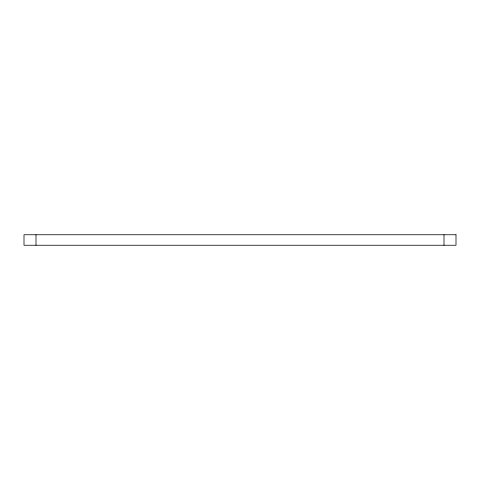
<?xml version="1.0" encoding="UTF-8"?>
<svg xmlns="http://www.w3.org/2000/svg" width="480" height="480" viewBox="0 0 480 480"><rect width="100%" height="100%" fill="white"/><g stroke="black" fill="none" stroke-linecap="round" stroke-linejoin="round"><path stroke-width="0.72" d="M444 234.75L444 245.25M36 234.75L36 245.25M456 234.75L24 234.75L24 245.25L456 245.25L456 234.75"/></g></svg>
